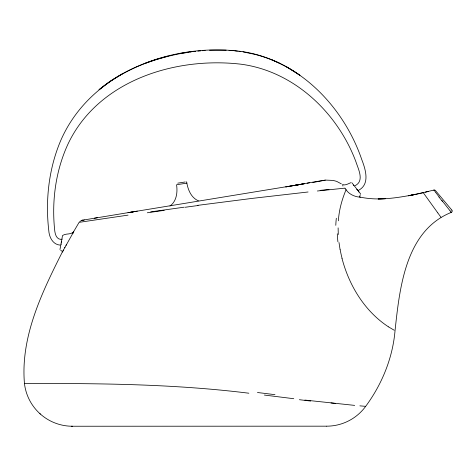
<?xml version="1.0" encoding="UTF-8"?>
<svg xmlns="http://www.w3.org/2000/svg" width="476" height="476" viewBox="0 0 476 476"><rect width="100%" height="100%" fill="white"/><g stroke="black" fill="none" stroke-linecap="round" stroke-linejoin="round"><path stroke-width="0.71" d="M338.121 227.885L338.287 234.525M338.394 220.816C338.96 210.136 342.042 199.325 346.052 189.745M59.97 249.555L62.517 235.537C65.581 233.323 69.722 234.674 72.78 232.621M61.118 244.396L61.196 243.962M61.511 242.242L61.666 241.374M62.035 239.345L62.094 239.023M359.654 196.552L360.32 194.654M73.786 231.401L79.111 222.346L128.074 215.116M73.768 231.437L73.042 232.931M73.59 231.8L72.905 233.216M73.007 232.99L62.297 252.107M62.255 252.167C41.805 292.698 20.379 336.931 24.46 383.573A48.314 48.314 0 0 0 72.459 426.24L326.601 426.175M66.271 244.866L66.009 245.33M64.909 247.264L64.73 247.574M63.534 250.102L62.54 251.715M79.694 221.554L81.937 220.299L84.454 219.882M169.962 206.054C176.638 201.294 177.697 192.31 176.572 184.759L186.872 183.117M354.923 185.765C364.812 181.088 358.178 168.95 355.875 161.656C337.597 112.687 294.013 71.269 241.07 64.212C175.341 56.513 98.217 80.492 68.092 143.847C55.74 170.468 51.646 200.598 54.627 229.694C55.002 233.651 56.108 239.208 61.077 239.428M358.238 190.471C370.417 184.432 365.514 169.307 361.742 159.514C343.791 106.939 299.398 60.565 243.01 51.682C172.538 41.989 90.529 72.019 60.749 140.491C48.748 168.694 45.274 200.17 48.772 230.509C49.183 237.066 52.723 244.515 60.065 245.104M451.867 210.13A1.44 1.434 -39.9 0 1 451.272 212.397C405.391 230.878 399.667 287.95 395.038 330.677C392.706 358.047 381.936 384.316 365.681 406.349A48.32 48.32 0 0 1 326.667 426.175M122.653 73.602L110.182 81.247L98.996 89.744C122.171 70.472 151.011 59.298 180.362 53.609M350.877 182.701C348.325 183.581 345.796 185.521 342.964 184.73M144.341 63.6L156.003 59.536L168.04 56.138M312.791 182.51L325.328 180.13M433.945 190.061L416.042 194.309M425.348 192.191L428.263 191.489M423.259 192.697L408.426 195.767M416 194.279C397.74 197.778 378.694 201.086 360.237 197.118M315.921 181.612L296.786 185.003M315.415 181.701L325.524 180.095L333.158 180.422L336.645 181.368L341.34 183.873M307.163 183.183L309.537 182.76M296.792 185.003L285.784 186.913L300.636 184.379M132.596 211.915L302.474 184.069M128.014 212.683L133.494 211.766L94.444 218.21M292.817 185.688L304.253 183.766L293.311 185.61M82.568 220.198L81.937 220.299L83.794 220.174M84.454 219.882L97.3 217.734M128.681 212.552L137.332 211.124M180.333 53.431L192.75 51.45M177.78 183.159L185.224 181.969M181.094 53.496L188.395 52.342M189.853 52.11L191.316 51.878M150.66 211.868L184.26 207.179M197.855 205.34L251.602 198.462L308.079 191.989M317.349 191.001L344.951 188.133M192.774 51.646L195.695 51.36M197.885 51.146L200.807 50.861M202.27 50.718L205.186 50.432M209.529 50.23L226.171 50.182M24.508 383.573C99.252 383.269 174.466 383.983 248.859 393.212M360.237 197.135C355.12 196.993 349.098 194.309 346.219 189.989M71.454 426.228L72.459 426.24M229.01 50.391L233.264 50.706M365.622 406.343L359.886 405.855M354.668 405.391L304.818 400.06M360.029 197.1L359.636 197.058M264.382 395.062L293.763 398.709M234.686 50.807L237.453 51.17M238.833 51.348L240.904 51.616M242.98 51.884L255.225 54.431M255.927 54.633C271.665 58.768 286.552 65.872 299.85 75.214M271.707 59.726L279.245 63.058M198.438 200.836C190.894 197.647 187.776 189.275 186.622 181.749M394.199 330.231L388.594 326.911M286.558 66.83L299.832 75.244M60.749 250.316L62.279 251.417M388.511 326.857C364.723 311.328 349.015 285.469 341.982 258.295M39.919 413.65L40.347 414.037M451.897 210.166L435.475 190.555A1.44 1.44 0 0 0 433.993 190.067M441.966 200.533L449.987 210.713M439.211 197.07L435.796 192.566M351.818 182.695L360.552 193.845M353.46 185.057L353.781 185.461M356.744 189.246L357.524 190.239M358.69 191.727L358.928 192.036M451.278 212.409L450.112 210.868M451.242 212.361L451.01 212.046M434.404 190.65L434.838 191.245M434.166 190.317L434.35 190.573L434.035 190.132M435.189 191.727L435.599 192.292M423.313 192.774L437.777 212.861M437.86 212.974L440.966 217.288M346.016 189.698L345.04 188.264M340.019 249.269L338.989 242.462M147.298 212.778A122.856 0.976 -8 0 1 164.202 210.362M185.241 207.256A143.187 3.713 -7.6 0 1 198.105 205.519M320.098 190.388A137.808 1.981 -6.9 0 1 329.035 189.472M257.445 392.51A171.485 11.311 5.4 0 1 274.985 394.687M310.661 401.06A167.873 4.338 8.1 0 1 299.38 399.703M331.01 402.946A162.441 0.887 6 0 1 335.592 403.464M442.49 201.443A19.451 0.72 51.7 0 1 438.961 197.022M342.06 258.313A75.065 35.587 65.5 0 1 340.102 249.305M337.912 241.796A87.84 40.752 66 0 1 337.288 233.758M335.8 225.326A96.777 39.466 69.3 0 1 336.33 218.234M342.916 186.051A12.549 2.826 65.1 0 1 342.738 184.634M378.23 198.944L385.465 198.682L378.23 198.944M408.479 195.749L416.018 194.285L408.456 195.755"/></g></svg>
